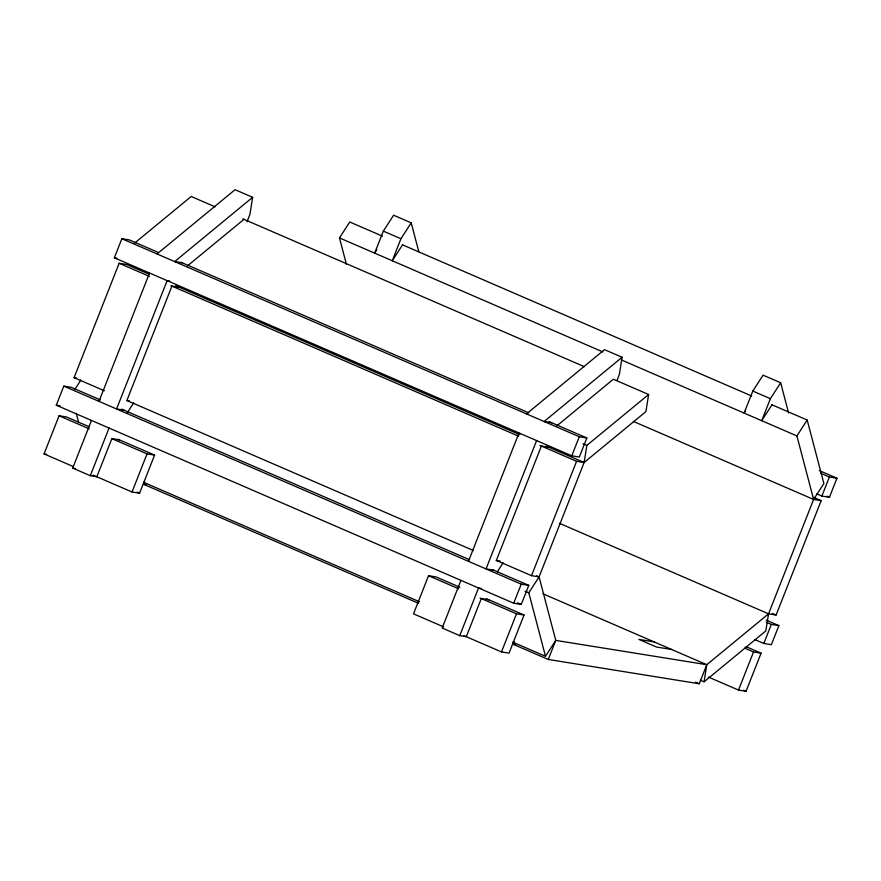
<?xml version="1.0" encoding="UTF-8"?>
<svg xmlns="http://www.w3.org/2000/svg" width="881" height="881" viewBox="0 0 881 881"><rect width="100%" height="100%" fill="white"/><g stroke="black" fill="none" stroke-linecap="round" stroke-linejoin="round"><path stroke-width="1.32" d="M157.049 253.959L235.051 189.701L252.638 197.322L249.918 214.435L247.021 221.781M512.731 642.117L545.493 656.301L528.798 592.792L539.073 576.89L584.136 462.503L586.856 445.39L648.625 394.501L613.341 379.226L556.902 425.842M526.519 413.894L604.509 349.647L622.107 357.257L619.376 374.381L616.975 380.493M648.625 394.501L645.894 411.625L584.136 462.503L576.581 461.292L540.042 445.467M700.274 680.187L704.062 681.817L706.782 664.703L768.551 613.826L813.603 499.439L823.889 483.537L807.183 420.028L771.899 404.753M559.369 523.27L768.551 613.826L765.82 630.939L704.062 681.817M492.237 569.555L528.776 585.369L521.266 604.432L513.722 603.221L56.285 405.205L63.795 386.131L71.35 387.354L100.324 399.897M549.039 421.592L586.845 437.967L579.335 457.03L571.78 455.807L114.354 257.792L121.864 238.729L129.408 239.94L158.393 252.495M72.958 466.423L44.05 453.913L59.071 415.788L66.615 416.999L89.245 426.789M104.332 390.746L74.092 377.652L119.144 263.265L126.699 264.487L149.385 274.299M119.398 439.85L111.854 438.639L96.833 476.764L90.291 475.707L72.694 468.097L91.47 420.435M98.98 401.373L149.539 273.022M90.291 475.707L109.068 428.045M132.018 491.994L147.039 453.869L154.593 455.081L139.572 493.206L132.018 491.994L93.056 475.134M418.552 603.309L143.614 484.297L144.616 481.753M418.805 251.768L411.207 222.838L393.609 215.217L383.334 231.13L374.656 253.144L376.859 249.73M411.207 222.838L400.921 238.74L392.254 260.754L402.529 244.852M459.959 587.275L436.084 576.934L428.54 575.722L413.519 613.848L443.672 626.909M460.939 580.37L442.163 628.032L459.761 635.653L466.291 636.699L481.312 598.573L488.867 599.785M468.45 561.307L519.008 432.967M459.761 635.653L478.537 587.99L481.048 588.398M536.595 440.577L486.037 568.928L493.591 570.139M513.722 603.221L521.233 584.158L528.776 585.369M571.78 455.807L579.291 436.745L586.845 437.967M501.487 651.929L516.508 613.804L524.052 615.015L509.031 653.151L501.487 651.929L463.78 635.608M496.234 560.404L531.518 575.678L576.581 461.292M542.971 593.783L706.782 664.703L699.283 683.766L548.268 659.462L513.083 644.231L514.086 641.687M548.268 659.462L555.779 640.399L539.073 576.89L536.551 575.8M788.616 413.024L780.665 382.772L763.078 375.163L752.792 391.065L744.126 413.079L745.59 410.81M780.665 382.772L770.39 398.686L761.713 420.7L771.998 404.786M738.509 690.076L753.53 651.951L761.085 653.162L746.064 691.299L738.509 690.076L708.346 677.026M763.827 643.471L771.338 624.409L778.881 625.62L771.371 644.683L763.827 643.471L755.006 639.65M821.885 496.058L829.395 476.995L836.95 478.218L829.439 497.28L821.885 496.058L816.852 493.878M768.551 613.826L776.095 615.037L821.158 500.65L813.592 497.38M74.301 390.228L80.909 380.008M127.007 413.2L133.681 402.87M346.431 264.366L339.471 237.903L349.746 222.001L382.508 236.185M497.214 571.989L503.139 562.805M545.493 656.301L555.779 640.399L706.782 664.703M821.158 500.65L813.603 499.439L796.909 435.93L807.183 420.028M134.661 243.057L191.188 196.485L215.129 206.848M252.638 197.322L174.647 261.58L182.191 262.791M187.444 265.897L243.971 219.336M622.107 357.257L544.106 421.514L551.66 422.726M114.354 257.792L116.865 258.199M169.648 281.05L167.137 280.643L116.578 408.982L124.122 410.205M179.482 287.327L171.927 286.116L126.875 400.503L129.386 400.91M548.94 447.273L541.397 446.05L496.333 560.448L500.111 561.054M74.092 377.652L76.603 378.059M56.285 405.205L60.062 405.811M44.05 453.913L46.572 454.321M72.694 468.097L75.314 468.516M143.614 484.297L146.136 484.693M531.518 575.678L539.073 576.89M654.01 641.853L638.901 639.419L656.499 647.039L671.597 649.473M513.083 644.231L515.594 644.639M383.334 231.13L400.921 238.74M752.792 391.065L770.39 398.686M402.672 244.918L751.735 396.021M339.471 237.903L602.846 351.915M621.744 360.098L796.909 435.93M242.859 218.851L584.356 366.683M819.308 470.575L836.95 478.218M820.574 473.185L829.395 476.995M826.918 496.19L829.439 497.28M633.406 421.426L813.603 499.439M181.079 262.307L528.875 412.87M121.864 238.729L579.291 436.745M583.079 443.749L586.856 445.39M175.704 285.697L519.867 434.685M546.33 446.138L584.136 462.503M119.144 263.265L149.396 276.359M170.815 285.631L518.612 436.194M772.318 613.396L776.095 615.037M766.283 620.169L778.881 625.62M766.294 622.228L771.338 624.409M745.998 646.643L761.085 653.162M744.731 648.141L753.53 651.951M127.018 400.569L473.56 550.581M121.611 409.114L469.551 559.732M63.795 386.131L521.233 584.158M525.01 591.162L528.798 592.792M743.553 690.208L746.064 691.299M517.488 602.802L521.266 604.432M695.505 682.136L699.283 683.766M118.142 439.3L154.593 455.081M486.356 598.695L524.052 615.015M59.071 415.788L89.234 428.838M111.854 438.639L147.039 453.869M428.54 575.722L458.693 588.783M480.057 598.034L516.508 613.804M143.515 482.281L419.488 601.756M137.051 492.127L139.572 493.206M76.229 413.299L78.673 422.561"/></g></svg>
